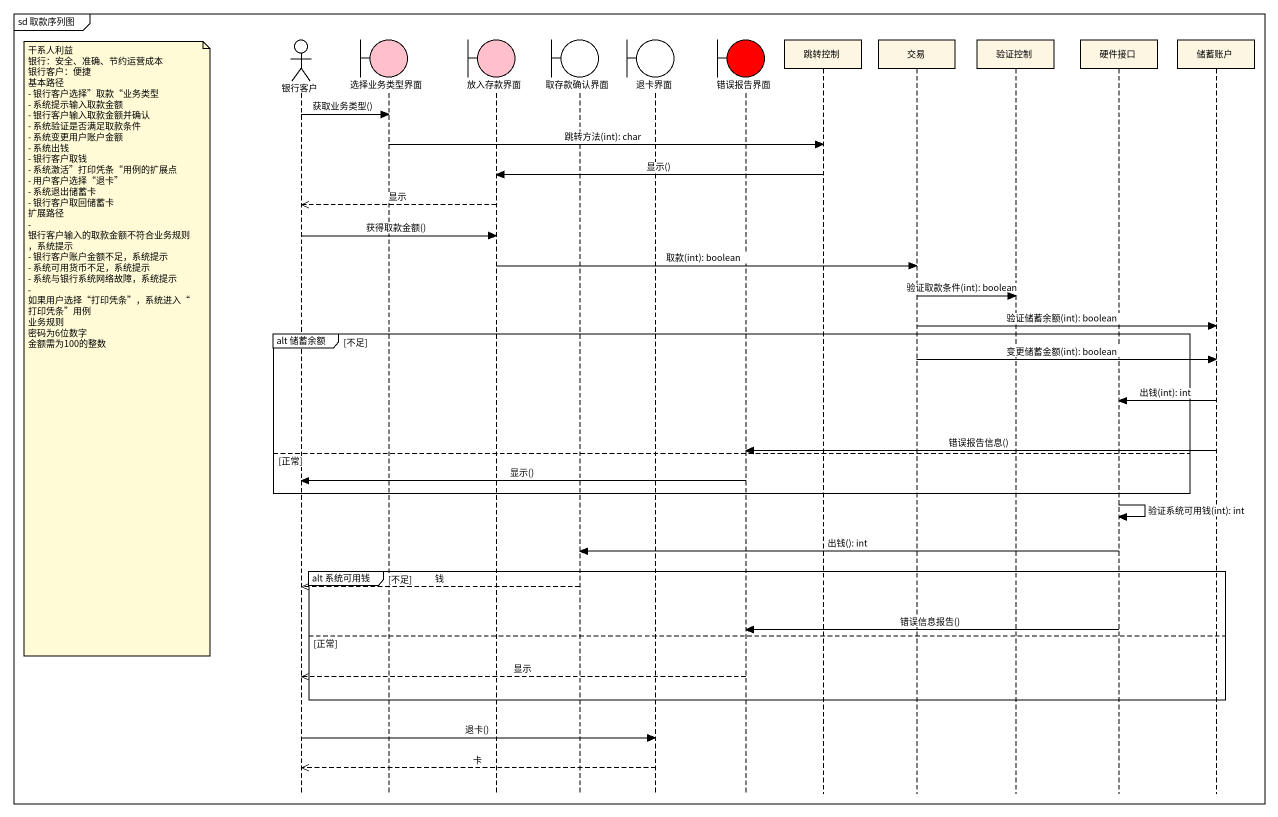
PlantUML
@startuml
mainframe sd 取款序列图
hide footbox
actor 银行客户
boundary 选择业务类型界面 #FFC0CB
boundary 放入存款界面 #FFC0CB
boundary 取存款确认界面
boundary 退卡界面
boundary 错误报告界面 #FF0000
participant 跳转控制
participant 交易
participant 验证控制
participant 硬件接口
participant 储蓄账户

银行客户 -> 选择业务类型界面 : 获取业务类型()
选择业务类型界面 -> 跳转控制 : 跳转方法(int): char
跳转控制 -> 放入存款界面 : 显示()
放入存款界面 -->> 银行客户 : 显示
银行客户 -> 放入存款界面 : 获得取款金额()
放入存款界面 -> 交易 : 取款(int): boolean
交易 -> 验证控制 : 验证取款条件(int): boolean
交易 -> 储蓄账户 : 验证储蓄余额(int): boolean
group alt 储蓄余额 [不足]
  note left of 银行客户
    干系人利益
    银行：安全、准确、节约运营成本
    银行客户：便捷
    基本路径
    - 银行客户选择”取款“业务类型
    - 系统提示输入取款金额
    - 银行客户输入取款金额并确认
    - 系统验证是否满足取款条件
    - 系统变更用户账户金额
    - 系统出钱
    - 银行客户取钱
    - 系统激活”打印凭条“用例的扩展点
    - 用户客户选择“退卡”
    - 系统退出储蓄卡
    - 银行客户取回储蓄卡
    扩展路径
    - 银行客户输入的取款金额不符合业务规则，系统提示
    - 银行客户账户金额不足，系统提示
    - 系统可用货币不足，系统提示
    - 系统与银行系统网络故障，系统提示
    - 如果用户选择“打印凭条”，系统进入“打印凭条”用例
    业务规则
    密码为6位数字
    金额需为100的整数
  end note
  交易 -> 储蓄账户 : 变更储蓄金额(int): boolean
  储蓄账户 -> 硬件接口 : 出钱(int): int
  储蓄账户 -> 错误报告界面 : 错误报告信息()
else 正常
  错误报告界面 -> 银行客户 : 显示()
end
硬件接口 -> 硬件接口 : 验证系统可用钱(int): int
硬件接口 -> 取存款确认界面 : 出钱(): int
group alt 系统可用钱 [不足]
  取存款确认界面 -->> 银行客户 : 钱
  硬件接口 -> 错误报告界面 : 错误信息报告()
else 正常
  错误报告界面 -->> 银行客户 : 显示
end
银行客户 -> 退卡界面 : 退卡()
退卡界面 -->> 银行客户 : 卡
@enduml
